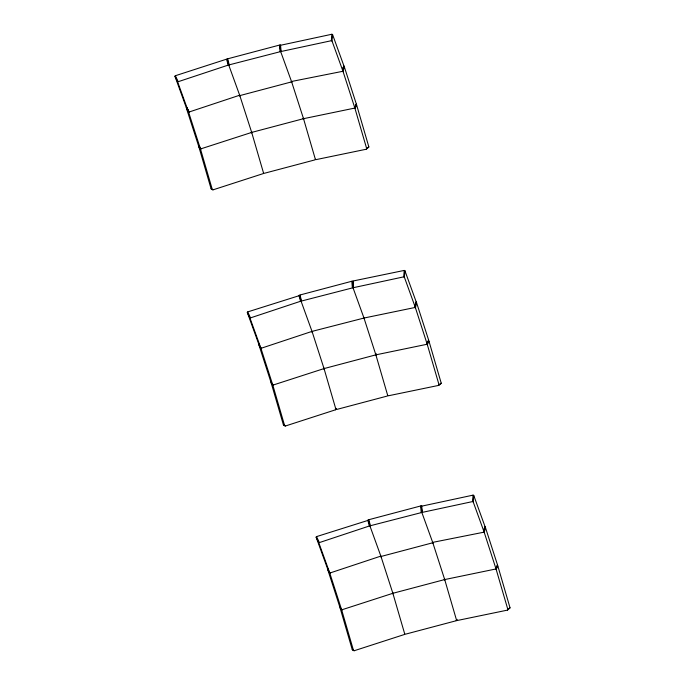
<?xml version="1.0" encoding="UTF-8"?>
<svg xmlns="http://www.w3.org/2000/svg" width="685" height="685" viewBox="0 0 685 685"><rect width="100%" height="100%" fill="white"/><g stroke="black" fill="none" stroke-linecap="round" stroke-linejoin="round"><path stroke-width="1.03" d="M343.253 67.207L342.457 71.368L342.842 70.88L332.011 40.972L331.352 40.706L331.891 34.25L280.148 45.356L280.67 51.589L291.502 81.489L342.457 71.368L343.125 71.711L354.71 107.605L354.333 108.17L304.046 118.573L303.369 118.222L291.784 82.328L291.108 82.012L240.341 95.472L239.673 95.224L228.841 65.323L227.232 59.355L227.617 58.833L279.471 45.09L280.139 45.338L280.67 51.589L228.182 65.118L177.629 81.892L188.461 111.792L189.12 112.006L239.673 95.224M332.011 40.972L332.55 34.524L331.891 34.25M404.236 270.421L404.895 270.695L416.18 301.854L414.802 307.531L415.187 307.043L404.356 277.142L403.696 276.868L404.236 270.421L352.878 281.038L353.015 287.76L363.846 317.66L364.506 317.934L414.802 307.531L415.47 307.882L427.055 343.776L426.678 344.341L376.382 354.744L375.714 354.393L364.129 318.499L363.452 318.183L312.017 331.394L301.186 301.494L299.576 295.552L299.962 295.004L351.816 281.261L352.484 281.501L353.015 287.76L300.527 301.28L249.974 318.063L260.797 347.963L261.456 348.168L312.017 331.394M404.356 277.142L404.895 270.695M484.432 528.092L483.636 532.245L484.021 531.757L473.189 501.857L472.53 501.591L473.07 495.135L421.326 506.241L421.849 512.474L432.68 542.374L483.636 532.245L484.304 532.596L495.889 568.49L495.512 569.055L445.216 579.459L444.548 579.108L432.963 543.214L432.286 542.897L381.519 556.348L380.851 556.109L370.02 526.208L368.419 520.266L368.795 519.718L420.65 505.975L421.318 506.215L421.849 512.474L369.361 525.994L318.808 542.777L329.639 572.677L330.29 572.891L380.851 556.109M473.189 501.857L473.729 495.409L473.07 495.135M376.262 353.708L376.014 355.361L387.684 395.399L388.352 395.793L438.648 385.398L440.832 383.746L441.208 383.129L428.981 341.216L428.313 340.813L428.69 340.248L416.557 302.667L415.889 302.325L414.802 307.531M342.842 70.88L343.836 65.683L332.55 34.524M415.187 307.043L416.18 301.854M484.021 531.757L485.014 526.568L473.729 495.409M342.457 71.368L343.331 67.198M343.125 71.711L344.212 66.505L343.545 66.154M415.47 307.882L416.557 302.667M483.636 532.245L484.509 528.075M484.304 532.596L485.391 527.381L484.723 527.039M344.212 66.505L356.346 104.077L354.333 108.17L355.01 108.572L366.68 148.611L366.304 149.227L316.008 159.631L315.34 159.228L303.669 119.19L302.993 118.822L252.217 132.273L251.541 131.957L239.956 96.063L239.288 95.78M354.71 107.605L356.346 104.077M355.01 108.572L356.645 105.045L355.969 104.642M428.313 340.813L426.678 344.341L427.354 344.743L439.025 384.782L438.648 385.398M427.055 343.776L428.69 340.248M427.354 344.743L428.981 341.216M496.736 566.409L495.512 569.055L496.188 569.458L507.859 609.496L507.482 610.112L457.186 620.516L456.518 620.113L444.848 580.075L444.171 579.707L393.395 593.159L392.719 592.842L381.134 556.948L380.466 556.657M495.889 568.49L497.524 564.962L485.391 527.381M496.188 569.458L497.824 565.93L497.147 565.527L497.524 564.962M252.217 132.273L251.84 132.924L263.511 172.962L263.143 173.639L212.966 189.865L211.083 188.777L198.864 146.864L199.232 146.179L198.564 145.896L186.44 108.316L186.808 107.691L189.12 112.006L188.743 112.631L200.328 148.525L200.996 148.808L251.172 132.582L251.541 131.957M212.966 189.865L212.299 189.522L200.628 149.493L200.996 148.808L199.232 146.179M375.714 354.393L375.337 354.993L324.562 368.444L324.185 369.095L335.856 409.133L335.487 409.81L285.311 426.036L283.427 424.94L271.209 383.035L271.577 382.35L270.909 382.067L258.776 344.486L259.153 343.861M285.311 426.036L284.643 425.693L272.964 385.664L273.341 384.979L323.517 368.753L323.885 368.128L312.3 332.234L311.632 331.942M393.395 593.159L393.019 593.809L404.689 633.848L404.321 634.524L354.145 650.75L353.477 650.408L341.806 610.378L342.175 609.693L392.351 593.467L392.719 592.842M315.34 159.228L314.963 159.879L264.187 173.331L263.511 172.962M387.684 395.399L387.308 396.041L336.532 409.502L335.856 409.133M404.689 633.848L405.366 634.216L456.142 620.756L456.518 620.113M273.341 384.979L272.673 384.696L261.088 348.802L261.456 348.168M342.175 609.693L341.507 609.41L329.922 573.516L330.29 572.891M303.669 119.19L304.046 118.573M356.645 105.045L368.864 146.958L366.304 149.227M376.382 354.744L376.014 355.361L375.337 354.993M444.848 580.075L445.216 579.459M497.824 565.93L510.042 607.843L507.482 610.112M239.956 96.063L240.341 95.472M302.993 118.822L303.369 118.222M312.3 332.234L312.677 331.634M381.134 556.948L381.519 556.348M444.171 579.707L444.548 579.108M291.784 82.328L292.161 81.763M364.129 318.499L364.506 317.934M432.963 543.214L433.34 542.648M188.461 111.792L186.243 107.451L174.958 76.283L175.343 75.735L226.581 59.167L227.24 59.381L228.841 65.323M260.797 347.963L258.587 343.613L247.302 312.454L247.687 311.906L299.576 295.552M329.639 572.677L327.421 568.327L316.136 537.168L316.521 536.62L368.419 520.266M291.108 82.012L291.502 81.489M363.452 318.183L363.846 317.66M432.286 542.897L432.68 542.374M456.142 620.756L457.203 619.36M280.67 51.589L331.352 40.706M343.45 66.171L343.836 65.683M353.015 287.76L403.696 276.868M421.849 512.474L472.53 501.591M484.629 527.056L485.014 526.568M366.68 148.611L368.864 146.958M439.025 384.782L441.208 383.129M507.859 609.496L510.042 607.843M186.243 107.451L186.902 107.656L189.12 112.006M258.587 343.613L259.247 343.827M327.421 568.327L328.081 568.541M329.922 573.516L327.61 569.201L339.743 606.782L340.411 607.064M323.885 368.128L324.562 368.444M251.172 132.582L251.84 132.924M211.083 188.777L211.751 189.111M323.517 368.753L324.185 369.095M283.427 424.94L284.095 425.282M392.351 593.467L393.019 593.809M341.806 610.378L340.043 607.749L352.261 649.663L354.145 650.75M352.261 649.663L353.477 650.408M198.564 145.896L200.328 148.525M198.864 146.864L200.628 149.493M270.909 382.067L272.673 384.696M271.209 383.035L272.964 385.664M339.743 606.782L341.507 609.41M186.44 108.316L188.743 112.631M258.776 344.486L261.088 348.802M175.343 75.735L178.014 81.344M174.958 76.283L177.629 81.892M247.687 311.906L250.35 317.515M247.302 312.454L249.974 318.063M316.521 536.62L319.193 542.229M316.136 537.168L318.808 542.777M368.795 519.718L370.414 525.686M367.759 520.052L369.361 525.994M299.962 295.004L301.58 300.972M298.925 295.338L300.527 301.28M227.617 58.833L229.235 64.81M226.581 59.167L228.182 65.118M421.712 505.753L422.234 511.986M420.65 505.975L421.181 512.234M352.878 281.038L353.4 287.272M351.816 281.261L352.347 287.52M280.533 44.867L281.055 51.101M279.471 45.09L280.002 51.349M335.393 408.697L335.487 409.81M336.446 408.406L336.532 409.502"/></g></svg>
